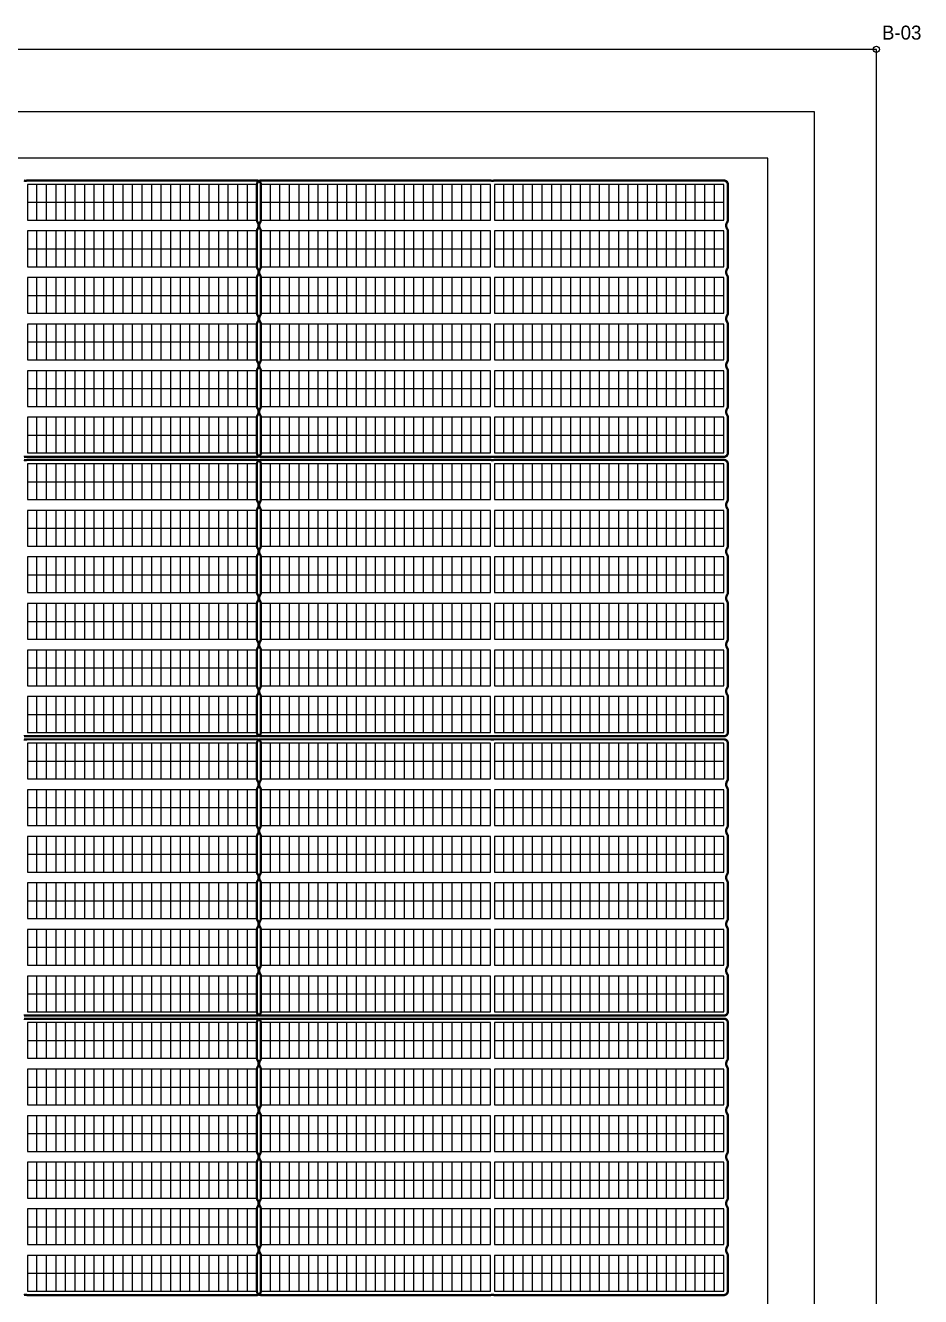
# Model space of a CAD drawing. Header units: metres. Extents: x 1000 to 1920, y 586 to 1306.
# Drawn here: x 1290.3 to 1405.7, y 1139.3 to 1303.1 of the extents above; entities that cross this region are included whole.
import ezdxf
from ezdxf.enums import TextEntityAlignment as Align

# ---------------------------------------------------------------- set-up
doc = ezdxf.new("R2010")
doc.units = ezdxf.units.M
for name, color, linetype in [('BOUNDARY', 7, 'Continuous'), ('BOUNDARY_POINTS', 7, 'Continuous'), ('GROUP_BOUNDARY', 1, 'Continuous'), ('MODULES', 5, 'Continuous'), ('PV_TABLES', 3, 'Continuous'), ('SERVICE_ROAD', 1, 'Continuous')]:
    doc.layers.add(name, color=color, linetype=linetype)

# ---------------------------------------------------------------- blocks, each defined once
blk = doc.blocks.new('PV_TABLE_2x24')
at = {"layer": 'MODULES'}
for p, q in [((1.23333, 0), (1.23333, 4.6)), ((2.46666, 0), (2.46666, 4.6)), ((3.69999, 0), (3.69999, 4.6)), ((4.93332, 0), (4.93332, 4.6)), ((6.16665, 0), (6.16665, 4.6)), ((7.39998, 0), (7.39998, 4.6)), ((8.63331, 0), (8.63331, 4.6)), ((9.86664, 0), (9.86664, 4.6)), ((11.09997, 0), (11.09997, 4.6)), ((12.3333, 0), (12.3333, 4.6)), ((13.56663, 0), (13.56663, 4.6)), ((14.79996, 0), (14.79996, 4.6)), ((16.03329, 0), (16.03329, 4.6)), ((17.26662, 0), (17.26662, 4.6)), ((18.49995, 0), (18.49995, 4.6)), ((19.73328, 0), (19.73328, 4.6)), ((20.96661, 0), (20.96661, 4.6)), ((22.19994, 0), (22.19994, 4.6)), ((23.43327, 0), (23.43327, 4.6)), ((24.6666, 0), (24.6666, 4.6)), ((25.89993, 0), (25.89993, 4.6)), ((27.13326, 0), (27.13326, 4.6)), ((28.36659, 0), (28.36659, 4.6)), ((0, 2.3), (29.59992, 2.3))]:
    blk.add_line(p, q, dxfattribs=at)
blk.add_lwpolyline([(0, 0), (29.59992, 0), (29.59992, 4.6), (0, 4.6)], close=True, dxfattribs=at)

msp = doc.modelspace()

# ---------------------------------------------------------------- linework, layer by layer
at = {"layer": 'BOUNDARY'}
msp.add_lwpolyline([(1000, 1000), (1400, 1000), (1400, 1300), (1000, 1300), (1000, 1000)], close=True, dxfattribs=at)
at = {"layer": 'BOUNDARY_POINTS'}
msp.add_circle((1400, 1300), 0.4, dxfattribs=at)
at = {"layer": 'GROUP_BOUNDARY', "color": 1, "lineweight": 211, "true_color": 0xdc143c, "const_width": 0.3}
for points in [[(1290.1, 1283.1), (1290.18, 1283.08), (1290.19, 1283.08), (1290.26, 1283.08), (1290.34, 1283.08), (1290.41, 1283.08), (1290.5, 1283.1), (1290.57, 1283.1), (1320.13, 1283.1), (1320.2, 1283.1), (1320.25, 1283.09), (1320.29, 1283.08), (1320.34, 1283.06), (1320.38, 1283.04), (1320.43, 1283.01), (1320.47, 1282.99), (1320.5, 1282.95), (1320.54, 1282.92), (1320.56, 1282.88), (1320.59, 1282.84), (1320.61, 1282.79), (1320.63, 1282.74), (1320.64, 1282.7), (1320.65, 1282.65), (1320.65, 1282.58), (1320.65, 1278.02), (1320.65, 1277.95), (1320.64, 1277.9), (1320.63, 1277.86), (1320.61, 1277.81), (1320.59, 1277.76), (1320.55, 1277.7), (1320.54, 1277.69), (1320.51, 1277.62), (1320.48, 1277.55), (1320.46, 1277.48), (1320.44, 1277.41), (1320.44, 1277.33), (1320.44, 1277.26), (1320.44, 1277.19), (1320.46, 1277.11), (1320.48, 1277.04), (1320.51, 1276.98), (1320.54, 1276.91), (1320.59, 1276.83), (1320.61, 1276.79), (1320.63, 1276.74), (1320.64, 1276.7), (1320.65, 1276.65), (1320.65, 1276.58), (1320.65, 1272.02), (1320.65, 1271.95), (1320.64, 1271.9), (1320.63, 1271.86), (1320.61, 1271.81), (1320.59, 1271.76), (1320.55, 1271.7), (1320.54, 1271.69), (1320.51, 1271.62), (1320.48, 1271.55), (1320.46, 1271.48), (1320.44, 1271.41), (1320.44, 1271.33), (1320.44, 1271.26), (1320.44, 1271.19), (1320.46, 1271.11), (1320.48, 1271.04), (1320.51, 1270.98), (1320.54, 1270.91), (1320.59, 1270.83), (1320.61, 1270.79), (1320.63, 1270.74), (1320.64, 1270.7), (1320.65, 1270.65), (1320.65, 1270.58), (1320.65, 1266.02), (1320.65, 1265.95), (1320.64, 1265.9), (1320.63, 1265.86), (1320.61, 1265.81), (1320.59, 1265.76), (1320.55, 1265.7), (1320.54, 1265.69), (1320.51, 1265.62), (1320.48, 1265.55), (1320.46, 1265.48), (1320.44, 1265.41), (1320.44, 1265.33), (1320.44, 1265.26), (1320.44, 1265.19), (1320.46, 1265.11), (1320.48, 1265.04), (1320.51, 1264.98), (1320.54, 1264.91), (1320.59, 1264.83), (1320.61, 1264.79), (1320.63, 1264.74), (1320.64, 1264.7), (1320.65, 1264.65), (1320.65, 1264.58), (1320.65, 1260.02), (1320.65, 1259.95), (1320.64, 1259.9), (1320.63, 1259.86), (1320.61, 1259.81), (1320.59, 1259.76), (1320.55, 1259.7), (1320.54, 1259.69), (1320.51, 1259.62), (1320.48, 1259.55), (1320.46, 1259.48), (1320.44, 1259.41), (1320.44, 1259.33), (1320.44, 1259.26), (1320.44, 1259.19), (1320.46, 1259.11), (1320.48, 1259.04), (1320.51, 1258.98), (1320.54, 1258.91), (1320.59, 1258.83), (1320.61, 1258.79), (1320.63, 1258.74), (1320.64, 1258.7), (1320.65, 1258.65), (1320.65, 1258.58), (1320.65, 1254.02), (1320.65, 1253.95), (1320.64, 1253.9), (1320.63, 1253.86), (1320.61, 1253.81), (1320.59, 1253.76), (1320.55, 1253.7), (1320.54, 1253.69), (1320.51, 1253.62), (1320.48, 1253.55), (1320.46, 1253.48), (1320.44, 1253.41), (1320.44, 1253.33), (1320.44, 1253.26), (1320.44, 1253.19), (1320.46, 1253.11), (1320.48, 1253.04), (1320.51, 1252.98), (1320.54, 1252.91), (1320.59, 1252.83), (1320.61, 1252.79), (1320.63, 1252.74), (1320.64, 1252.7), (1320.65, 1252.65), (1320.65, 1252.58), (1320.65, 1248.02), (1320.65, 1247.95), (1320.64, 1247.9), (1320.63, 1247.86), (1320.61, 1247.81), (1320.59, 1247.76), (1320.56, 1247.72), (1320.54, 1247.68), (1320.5, 1247.65), (1320.47, 1247.61), (1320.43, 1247.59), (1320.38, 1247.56), (1320.34, 1247.54), (1320.29, 1247.52), (1320.25, 1247.51), (1320.2, 1247.5), (1320.13, 1247.5), (1290.57, 1247.5), (1290.5, 1247.5), (1290.42, 1247.52), (1290.41, 1247.52), (1290.33, 1247.52), (1290.26, 1247.52), (1290.19, 1247.52), (1290.1, 1247.5)], [(1290.1, 1247.1), (1290.18, 1247.08), (1290.19, 1247.08), (1290.26, 1247.08), (1290.34, 1247.08), (1290.41, 1247.08), (1290.5, 1247.1), (1290.57, 1247.1), (1320.13, 1247.1), (1320.2, 1247.1), (1320.25, 1247.09), (1320.29, 1247.08), (1320.34, 1247.06), (1320.38, 1247.04), (1320.43, 1247.01), (1320.47, 1246.99), (1320.5, 1246.95), (1320.54, 1246.92), (1320.56, 1246.88), (1320.59, 1246.84), (1320.61, 1246.79), (1320.63, 1246.74), (1320.64, 1246.7), (1320.65, 1246.65), (1320.65, 1246.58), (1320.65, 1242.02), (1320.65, 1241.95), (1320.64, 1241.9), (1320.63, 1241.86), (1320.61, 1241.81), (1320.59, 1241.76), (1320.55, 1241.7), (1320.54, 1241.69), (1320.51, 1241.62), (1320.48, 1241.55), (1320.46, 1241.48), (1320.44, 1241.41), (1320.44, 1241.33), (1320.44, 1241.26), (1320.44, 1241.19), (1320.46, 1241.11), (1320.48, 1241.04), (1320.51, 1240.98), (1320.54, 1240.91), (1320.59, 1240.83), (1320.61, 1240.79), (1320.63, 1240.74), (1320.64, 1240.7), (1320.65, 1240.65), (1320.65, 1240.58), (1320.65, 1236.02), (1320.65, 1235.95), (1320.64, 1235.9), (1320.63, 1235.86), (1320.61, 1235.81), (1320.59, 1235.76), (1320.55, 1235.7), (1320.54, 1235.69), (1320.51, 1235.62), (1320.48, 1235.55), (1320.46, 1235.48), (1320.44, 1235.41), (1320.44, 1235.33), (1320.44, 1235.26), (1320.44, 1235.19), (1320.46, 1235.11), (1320.48, 1235.04), (1320.51, 1234.98), (1320.54, 1234.91), (1320.59, 1234.83), (1320.61, 1234.79), (1320.63, 1234.74), (1320.64, 1234.7), (1320.65, 1234.65), (1320.65, 1234.58), (1320.65, 1230.02), (1320.65, 1229.95), (1320.64, 1229.9), (1320.63, 1229.86), (1320.61, 1229.81), (1320.59, 1229.76), (1320.55, 1229.7), (1320.54, 1229.69), (1320.51, 1229.62), (1320.48, 1229.55), (1320.46, 1229.48), (1320.44, 1229.41), (1320.44, 1229.33), (1320.44, 1229.26), (1320.44, 1229.19), (1320.46, 1229.11), (1320.48, 1229.04), (1320.51, 1228.98), (1320.54, 1228.91), (1320.59, 1228.83), (1320.61, 1228.79), (1320.63, 1228.74), (1320.64, 1228.7), (1320.65, 1228.65), (1320.65, 1228.58), (1320.65, 1224.02), (1320.65, 1223.95), (1320.64, 1223.9), (1320.63, 1223.86), (1320.61, 1223.81), (1320.59, 1223.76), (1320.55, 1223.7), (1320.54, 1223.69), (1320.51, 1223.62), (1320.48, 1223.55), (1320.46, 1223.48), (1320.44, 1223.41), (1320.44, 1223.33), (1320.44, 1223.26), (1320.44, 1223.19), (1320.46, 1223.11), (1320.48, 1223.04), (1320.51, 1222.98), (1320.54, 1222.91), (1320.59, 1222.83), (1320.61, 1222.79), (1320.63, 1222.74), (1320.64, 1222.7), (1320.65, 1222.65), (1320.65, 1222.58), (1320.65, 1218.02), (1320.65, 1217.95), (1320.64, 1217.9), (1320.63, 1217.86), (1320.61, 1217.81), (1320.59, 1217.76), (1320.55, 1217.7), (1320.54, 1217.69), (1320.51, 1217.62), (1320.48, 1217.55), (1320.46, 1217.48), (1320.44, 1217.41), (1320.44, 1217.33), (1320.44, 1217.26), (1320.44, 1217.19), (1320.46, 1217.11), (1320.48, 1217.04), (1320.51, 1216.98), (1320.54, 1216.91), (1320.59, 1216.83), (1320.61, 1216.79), (1320.63, 1216.74), (1320.64, 1216.7), (1320.65, 1216.65), (1320.65, 1216.58), (1320.65, 1212.02), (1320.65, 1211.95), (1320.64, 1211.9), (1320.63, 1211.86), (1320.61, 1211.81), (1320.59, 1211.76), (1320.56, 1211.72), (1320.54, 1211.68), (1320.5, 1211.65), (1320.47, 1211.61), (1320.43, 1211.59), (1320.38, 1211.56), (1320.34, 1211.54), (1320.29, 1211.52), (1320.25, 1211.51), (1320.2, 1211.5), (1320.13, 1211.5), (1290.57, 1211.5), (1290.5, 1211.5), (1290.42, 1211.52), (1290.41, 1211.52), (1290.33, 1211.52), (1290.26, 1211.52), (1290.19, 1211.52), (1290.1, 1211.5)], [(1290.1, 1211.1), (1290.18, 1211.08), (1290.19, 1211.08), (1290.26, 1211.08), (1290.34, 1211.08), (1290.41, 1211.08), (1290.5, 1211.1), (1290.57, 1211.1), (1320.13, 1211.1), (1320.2, 1211.1), (1320.25, 1211.09), (1320.29, 1211.08), (1320.34, 1211.06), (1320.38, 1211.04), (1320.43, 1211.01), (1320.47, 1210.99), (1320.5, 1210.95), (1320.54, 1210.92), (1320.56, 1210.88), (1320.59, 1210.84), (1320.61, 1210.79), (1320.63, 1210.74), (1320.64, 1210.7), (1320.65, 1210.65), (1320.65, 1210.58), (1320.65, 1206.02), (1320.65, 1205.95), (1320.64, 1205.9), (1320.63, 1205.86), (1320.61, 1205.81), (1320.59, 1205.76), (1320.55, 1205.7), (1320.54, 1205.69), (1320.51, 1205.62), (1320.48, 1205.55), (1320.46, 1205.48), (1320.44, 1205.41), (1320.44, 1205.33), (1320.44, 1205.26), (1320.44, 1205.19), (1320.46, 1205.11), (1320.48, 1205.04), (1320.51, 1204.98), (1320.54, 1204.91), (1320.59, 1204.83), (1320.61, 1204.79), (1320.63, 1204.74), (1320.64, 1204.7), (1320.65, 1204.65), (1320.65, 1204.58), (1320.65, 1200.02), (1320.65, 1199.95), (1320.64, 1199.9), (1320.63, 1199.86), (1320.61, 1199.81), (1320.59, 1199.76), (1320.55, 1199.7), (1320.54, 1199.69), (1320.51, 1199.62), (1320.48, 1199.55), (1320.46, 1199.48), (1320.44, 1199.41), (1320.44, 1199.33), (1320.44, 1199.26), (1320.44, 1199.19), (1320.46, 1199.11), (1320.48, 1199.04), (1320.51, 1198.98), (1320.54, 1198.91), (1320.59, 1198.83), (1320.61, 1198.79), (1320.63, 1198.74), (1320.64, 1198.7), (1320.65, 1198.65), (1320.65, 1198.58), (1320.65, 1194.02), (1320.65, 1193.95), (1320.64, 1193.9), (1320.63, 1193.86), (1320.61, 1193.81), (1320.59, 1193.76), (1320.55, 1193.7), (1320.54, 1193.69), (1320.51, 1193.62), (1320.48, 1193.55), (1320.46, 1193.48), (1320.44, 1193.41), (1320.44, 1193.33), (1320.44, 1193.26), (1320.44, 1193.19), (1320.46, 1193.11), (1320.48, 1193.04), (1320.51, 1192.98), (1320.54, 1192.91), (1320.59, 1192.83), (1320.61, 1192.79), (1320.63, 1192.74), (1320.64, 1192.7), (1320.65, 1192.65), (1320.65, 1192.58), (1320.65, 1188.02), (1320.65, 1187.95), (1320.64, 1187.9), (1320.63, 1187.86), (1320.61, 1187.81), (1320.59, 1187.76), (1320.55, 1187.7), (1320.54, 1187.69), (1320.51, 1187.62), (1320.48, 1187.55), (1320.46, 1187.48), (1320.44, 1187.41), (1320.44, 1187.33), (1320.44, 1187.26), (1320.44, 1187.19), (1320.46, 1187.11), (1320.48, 1187.04), (1320.51, 1186.98), (1320.54, 1186.91), (1320.59, 1186.83), (1320.61, 1186.79), (1320.63, 1186.74), (1320.64, 1186.7), (1320.65, 1186.65), (1320.65, 1186.58), (1320.65, 1182.02), (1320.65, 1181.95), (1320.64, 1181.9), (1320.63, 1181.86), (1320.61, 1181.81), (1320.59, 1181.76), (1320.55, 1181.7), (1320.54, 1181.69), (1320.51, 1181.62), (1320.48, 1181.55), (1320.46, 1181.48), (1320.44, 1181.41), (1320.44, 1181.33), (1320.44, 1181.26), (1320.44, 1181.19), (1320.46, 1181.11), (1320.48, 1181.04), (1320.51, 1180.98), (1320.54, 1180.91), (1320.59, 1180.83), (1320.61, 1180.79), (1320.63, 1180.74), (1320.64, 1180.7), (1320.65, 1180.65), (1320.65, 1180.58), (1320.65, 1176.02), (1320.65, 1175.95), (1320.64, 1175.9), (1320.63, 1175.86), (1320.61, 1175.81), (1320.59, 1175.76), (1320.56, 1175.72), (1320.54, 1175.68), (1320.5, 1175.65), (1320.47, 1175.61), (1320.43, 1175.59), (1320.38, 1175.56), (1320.34, 1175.54), (1320.29, 1175.52), (1320.25, 1175.51), (1320.2, 1175.5), (1320.13, 1175.5), (1290.57, 1175.5), (1290.5, 1175.5), (1290.42, 1175.52), (1290.41, 1175.52), (1290.33, 1175.52), (1290.26, 1175.52), (1290.19, 1175.52), (1290.1, 1175.5)], [(1290.1, 1175.1), (1290.18, 1175.08), (1290.19, 1175.08), (1290.26, 1175.08), (1290.34, 1175.08), (1290.41, 1175.08), (1290.5, 1175.1), (1290.57, 1175.1), (1320.13, 1175.1), (1320.2, 1175.1), (1320.25, 1175.09), (1320.29, 1175.08), (1320.34, 1175.06), (1320.38, 1175.04), (1320.43, 1175.01), (1320.47, 1174.99), (1320.5, 1174.95), (1320.54, 1174.92), (1320.56, 1174.88), (1320.59, 1174.84), (1320.61, 1174.79), (1320.63, 1174.74), (1320.64, 1174.7), (1320.65, 1174.65), (1320.65, 1174.58), (1320.65, 1170.02), (1320.65, 1169.95), (1320.64, 1169.9), (1320.63, 1169.86), (1320.61, 1169.81), (1320.59, 1169.76), (1320.55, 1169.7), (1320.54, 1169.69), (1320.51, 1169.62), (1320.48, 1169.55), (1320.46, 1169.48), (1320.44, 1169.41), (1320.44, 1169.33), (1320.44, 1169.26), (1320.44, 1169.19), (1320.46, 1169.11), (1320.48, 1169.04), (1320.51, 1168.98), (1320.54, 1168.91), (1320.59, 1168.83), (1320.61, 1168.79), (1320.63, 1168.74), (1320.64, 1168.7), (1320.65, 1168.65), (1320.65, 1168.58), (1320.65, 1164.02), (1320.65, 1163.95), (1320.64, 1163.9), (1320.63, 1163.86), (1320.61, 1163.81), (1320.59, 1163.76), (1320.55, 1163.7), (1320.54, 1163.69), (1320.51, 1163.62), (1320.48, 1163.55), (1320.46, 1163.48), (1320.44, 1163.41), (1320.44, 1163.33), (1320.44, 1163.26), (1320.44, 1163.19), (1320.46, 1163.11), (1320.48, 1163.04), (1320.51, 1162.98), (1320.54, 1162.91), (1320.59, 1162.83), (1320.61, 1162.79), (1320.63, 1162.74), (1320.64, 1162.7), (1320.65, 1162.65), (1320.65, 1162.58), (1320.65, 1158.02), (1320.65, 1157.95), (1320.64, 1157.9), (1320.63, 1157.86), (1320.61, 1157.81), (1320.59, 1157.76), (1320.55, 1157.7), (1320.54, 1157.69), (1320.51, 1157.62), (1320.48, 1157.55), (1320.46, 1157.48), (1320.44, 1157.41), (1320.44, 1157.33), (1320.44, 1157.26), (1320.44, 1157.19), (1320.46, 1157.11), (1320.48, 1157.04), (1320.51, 1156.98), (1320.54, 1156.91), (1320.59, 1156.83), (1320.61, 1156.79), (1320.63, 1156.74), (1320.64, 1156.7), (1320.65, 1156.65), (1320.65, 1156.58), (1320.65, 1152.02), (1320.65, 1151.95), (1320.64, 1151.9), (1320.63, 1151.86), (1320.61, 1151.81), (1320.59, 1151.76), (1320.55, 1151.7), (1320.54, 1151.69), (1320.51, 1151.62), (1320.48, 1151.55), (1320.46, 1151.48), (1320.44, 1151.41), (1320.44, 1151.33), (1320.44, 1151.26), (1320.44, 1151.19), (1320.46, 1151.11), (1320.48, 1151.04), (1320.51, 1150.98), (1320.54, 1150.91), (1320.59, 1150.83), (1320.61, 1150.79), (1320.63, 1150.74), (1320.64, 1150.7), (1320.65, 1150.65), (1320.65, 1150.58), (1320.65, 1146.02), (1320.65, 1145.95), (1320.64, 1145.9), (1320.63, 1145.86), (1320.61, 1145.81), (1320.59, 1145.76), (1320.55, 1145.7), (1320.54, 1145.69), (1320.51, 1145.62), (1320.48, 1145.55), (1320.46, 1145.48), (1320.44, 1145.41), (1320.44, 1145.33), (1320.44, 1145.26), (1320.44, 1145.19), (1320.46, 1145.11), (1320.48, 1145.04), (1320.51, 1144.98), (1320.54, 1144.91), (1320.59, 1144.83), (1320.61, 1144.79), (1320.63, 1144.74), (1320.64, 1144.7), (1320.65, 1144.65), (1320.65, 1144.58), (1320.65, 1140.02), (1320.65, 1139.95), (1320.64, 1139.9), (1320.63, 1139.86), (1320.61, 1139.81), (1320.59, 1139.76), (1320.56, 1139.72), (1320.54, 1139.68), (1320.5, 1139.65), (1320.47, 1139.61), (1320.43, 1139.59), (1320.38, 1139.56), (1320.34, 1139.54), (1320.29, 1139.52), (1320.25, 1139.51), (1320.2, 1139.5), (1320.13, 1139.5), (1290.57, 1139.5), (1290.5, 1139.5), (1290.42, 1139.52), (1290.41, 1139.52), (1290.33, 1139.52), (1290.26, 1139.52), (1290.19, 1139.52), (1290.1, 1139.5)]]:
    msp.add_lwpolyline(points, dxfattribs=at)
at = {"layer": 'GROUP_BOUNDARY', "color": 5, "lineweight": 211, "true_color": 0x006ef0, "const_width": 0.3}
for points in [[(1320.26, 1252.91), (1320.29, 1252.98), (1320.32, 1253.05), (1320.34, 1253.12), (1320.36, 1253.19), (1320.36, 1253.26), (1320.36, 1253.34), (1320.36, 1253.41), (1320.34, 1253.48), (1320.32, 1253.55), (1320.29, 1253.62), (1320.26, 1253.69), (1320.25, 1253.7), (1320.21, 1253.76), (1320.19, 1253.81), (1320.17, 1253.86), (1320.16, 1253.9), (1320.15, 1253.95), (1320.15, 1254.02), (1320.15, 1258.58), (1320.15, 1258.65), (1320.16, 1258.7), (1320.17, 1258.74), (1320.19, 1258.79), (1320.21, 1258.84), (1320.25, 1258.9), (1320.26, 1258.91), (1320.29, 1258.98), (1320.32, 1259.05), (1320.34, 1259.12), (1320.36, 1259.19), (1320.36, 1259.27), (1320.36, 1259.34), (1320.36, 1259.41), (1320.34, 1259.49), (1320.32, 1259.56), (1320.29, 1259.62), (1320.26, 1259.69), (1320.21, 1259.77), (1320.19, 1259.81), (1320.17, 1259.86), (1320.16, 1259.9), (1320.15, 1259.95), (1320.15, 1260.02), (1320.15, 1264.58), (1320.15, 1264.65), (1320.16, 1264.7), (1320.17, 1264.74), (1320.19, 1264.79), (1320.21, 1264.84), (1320.25, 1264.9), (1320.26, 1264.91), (1320.29, 1264.98), (1320.32, 1265.05), (1320.34, 1265.12), (1320.36, 1265.19), (1320.36, 1265.27), (1320.36, 1265.34), (1320.36, 1265.41), (1320.34, 1265.49), (1320.32, 1265.56), (1320.29, 1265.62), (1320.26, 1265.69), (1320.21, 1265.77), (1320.19, 1265.81), (1320.17, 1265.86), (1320.16, 1265.9), (1320.15, 1265.95), (1320.15, 1266.02), (1320.15, 1270.58), (1320.15, 1270.65), (1320.16, 1270.7), (1320.17, 1270.74), (1320.19, 1270.79), (1320.21, 1270.84), (1320.25, 1270.9), (1320.26, 1270.91), (1320.29, 1270.98), (1320.32, 1271.05), (1320.34, 1271.12), (1320.36, 1271.19), (1320.36, 1271.27), (1320.36, 1271.34), (1320.36, 1271.41), (1320.34, 1271.49), (1320.32, 1271.56), (1320.29, 1271.62), (1320.26, 1271.69), (1320.21, 1271.77), (1320.19, 1271.81), (1320.17, 1271.86), (1320.16, 1271.9), (1320.15, 1271.95), (1320.15, 1272.02), (1320.15, 1276.58), (1320.15, 1276.65), (1320.16, 1276.7), (1320.17, 1276.74), (1320.19, 1276.79), (1320.21, 1276.84), (1320.25, 1276.9), (1320.26, 1276.91), (1320.29, 1276.98), (1320.32, 1277.05), (1320.34, 1277.12), (1320.36, 1277.19), (1320.36, 1277.27), (1320.36, 1277.34), (1320.36, 1277.41), (1320.34, 1277.49), (1320.32, 1277.56), (1320.29, 1277.62), (1320.26, 1277.69), (1320.21, 1277.77), (1320.19, 1277.81), (1320.17, 1277.86), (1320.16, 1277.9), (1320.15, 1277.95), (1320.15, 1278.02), (1320.15, 1282.58), (1320.15, 1282.65), (1320.16, 1282.7), (1320.17, 1282.74), (1320.19, 1282.79), (1320.21, 1282.84), (1320.23, 1282.88), (1320.26, 1282.92), (1320.3, 1282.95), (1320.33, 1282.99), (1320.37, 1283.01), (1320.41, 1283.04), (1320.46, 1283.06), (1320.5, 1283.08), (1320.55, 1283.09), (1320.6, 1283.1), (1320.67, 1283.1), (1350.23, 1283.1), (1350.3, 1283.1), (1350.38, 1283.08), (1350.39, 1283.08), (1350.46, 1283.08), (1350.54, 1283.08), (1350.61, 1283.08), (1350.7, 1283.1), (1350.77, 1283.1), (1380.33, 1283.1), (1380.4, 1283.1), (1380.45, 1283.09), (1380.49, 1283.08), (1380.54, 1283.06), (1380.58, 1283.04), (1380.63, 1283.01), (1380.67, 1282.99), (1380.7, 1282.95), (1380.74, 1282.92), (1380.76, 1282.88), (1380.79, 1282.84), (1380.81, 1282.79), (1380.83, 1282.74), (1380.84, 1282.7), (1380.85, 1282.65), (1380.85, 1282.58), (1380.85, 1278.02), (1380.85, 1277.95), (1380.84, 1277.9), (1380.83, 1277.86), (1380.81, 1277.81), (1380.79, 1277.76), (1380.75, 1277.7), (1380.74, 1277.69), (1380.71, 1277.62), (1380.68, 1277.55), (1380.66, 1277.48), (1380.64, 1277.41), (1380.64, 1277.33), (1380.64, 1277.26), (1380.64, 1277.19), (1380.66, 1277.11), (1380.68, 1277.04), (1380.71, 1276.98), (1380.74, 1276.91), (1380.79, 1276.83), (1380.81, 1276.79), (1380.83, 1276.74), (1380.84, 1276.7), (1380.85, 1276.65), (1380.85, 1276.58), (1380.85, 1272.02), (1380.85, 1271.95), (1380.84, 1271.9), (1380.83, 1271.86), (1380.81, 1271.81), (1380.79, 1271.76), (1380.75, 1271.7), (1380.74, 1271.69), (1380.71, 1271.62), (1380.68, 1271.55), (1380.66, 1271.48), (1380.64, 1271.41), (1380.64, 1271.33), (1380.64, 1271.26), (1380.64, 1271.19), (1380.66, 1271.11), (1380.68, 1271.04), (1380.71, 1270.98), (1380.74, 1270.91), (1380.79, 1270.83), (1380.81, 1270.79), (1380.83, 1270.74), (1380.84, 1270.7), (1380.85, 1270.65), (1380.85, 1270.58), (1380.85, 1266.02), (1380.85, 1265.95), (1380.84, 1265.9), (1380.83, 1265.86), (1380.81, 1265.81), (1380.79, 1265.76), (1380.75, 1265.7), (1380.74, 1265.69), (1380.71, 1265.62), (1380.68, 1265.55), (1380.66, 1265.48), (1380.64, 1265.41), (1380.64, 1265.33), (1380.64, 1265.26), (1380.64, 1265.19), (1380.66, 1265.11), (1380.68, 1265.04), (1380.71, 1264.98), (1380.74, 1264.91), (1380.79, 1264.83), (1380.81, 1264.79), (1380.83, 1264.74), (1380.84, 1264.7), (1380.85, 1264.65), (1380.85, 1264.58), (1380.85, 1260.02), (1380.85, 1259.95), (1380.84, 1259.9), (1380.83, 1259.86), (1380.81, 1259.81), (1380.79, 1259.76), (1380.75, 1259.7), (1380.74, 1259.69), (1380.71, 1259.62), (1380.68, 1259.55), (1380.66, 1259.48), (1380.64, 1259.41), (1380.64, 1259.33), (1380.64, 1259.26), (1380.64, 1259.19), (1380.66, 1259.11), (1380.68, 1259.04), (1380.71, 1258.98), (1380.74, 1258.91), (1380.79, 1258.83), (1380.81, 1258.79), (1380.83, 1258.74), (1380.84, 1258.7), (1380.85, 1258.65), (1380.85, 1258.58), (1380.85, 1254.02), (1380.85, 1253.95), (1380.84, 1253.9), (1380.83, 1253.86), (1380.81, 1253.81), (1380.79, 1253.76), (1380.75, 1253.7), (1380.74, 1253.69), (1380.71, 1253.62), (1380.68, 1253.55), (1380.66, 1253.48), (1380.64, 1253.41), (1380.64, 1253.33), (1380.64, 1253.26), (1380.64, 1253.19), (1380.66, 1253.11), (1380.68, 1253.04), (1380.71, 1252.98), (1380.74, 1252.91), (1380.79, 1252.83), (1380.81, 1252.79), (1380.83, 1252.74), (1380.84, 1252.7), (1380.85, 1252.65), (1380.85, 1252.58), (1380.85, 1248.02), (1380.85, 1247.95), (1380.84, 1247.9), (1380.83, 1247.86), (1380.81, 1247.81), (1380.79, 1247.76), (1380.76, 1247.72), (1380.74, 1247.68), (1380.7, 1247.65), (1380.67, 1247.61), (1380.63, 1247.59), (1380.58, 1247.56), (1380.54, 1247.54), (1380.49, 1247.52), (1380.45, 1247.51), (1380.4, 1247.5), (1380.33, 1247.5), (1350.77, 1247.5), (1350.7, 1247.5), (1350.62, 1247.52), (1350.61, 1247.52), (1350.53, 1247.52), (1350.46, 1247.52), (1350.39, 1247.52), (1350.3, 1247.5), (1350.23, 1247.5), (1320.67, 1247.5), (1320.6, 1247.5), (1320.55, 1247.51), (1320.5, 1247.52), (1320.46, 1247.54), (1320.41, 1247.56), (1320.37, 1247.59), (1320.33, 1247.61), (1320.3, 1247.65), (1320.26, 1247.68), (1320.23, 1247.72), (1320.21, 1247.76), (1320.19, 1247.81), (1320.17, 1247.86), (1320.16, 1247.9), (1320.15, 1247.95), (1320.15, 1248.02), (1320.15, 1252.58), (1320.15, 1252.65), (1320.16, 1252.7), (1320.17, 1252.74), (1320.19, 1252.79), (1320.21, 1252.84), (1320.25, 1252.9), (1320.26, 1252.91)], [(1320.26, 1216.91), (1320.29, 1216.98), (1320.32, 1217.05), (1320.34, 1217.12), (1320.36, 1217.19), (1320.36, 1217.26), (1320.36, 1217.34), (1320.36, 1217.41), (1320.34, 1217.48), (1320.32, 1217.55), (1320.29, 1217.62), (1320.26, 1217.69), (1320.25, 1217.7), (1320.21, 1217.76), (1320.19, 1217.81), (1320.17, 1217.86), (1320.16, 1217.9), (1320.15, 1217.95), (1320.15, 1218.02), (1320.15, 1222.58), (1320.15, 1222.65), (1320.16, 1222.7), (1320.17, 1222.74), (1320.19, 1222.79), (1320.21, 1222.84), (1320.25, 1222.9), (1320.26, 1222.91), (1320.29, 1222.98), (1320.32, 1223.05), (1320.34, 1223.12), (1320.36, 1223.19), (1320.36, 1223.27), (1320.36, 1223.34), (1320.36, 1223.41), (1320.34, 1223.49), (1320.32, 1223.56), (1320.29, 1223.62), (1320.26, 1223.69), (1320.21, 1223.77), (1320.19, 1223.81), (1320.17, 1223.86), (1320.16, 1223.9), (1320.15, 1223.95), (1320.15, 1224.02), (1320.15, 1228.58), (1320.15, 1228.65), (1320.16, 1228.7), (1320.17, 1228.74), (1320.19, 1228.79), (1320.21, 1228.84), (1320.25, 1228.9), (1320.26, 1228.91), (1320.29, 1228.98), (1320.32, 1229.05), (1320.34, 1229.12), (1320.36, 1229.19), (1320.36, 1229.27), (1320.36, 1229.34), (1320.36, 1229.41), (1320.34, 1229.49), (1320.32, 1229.56), (1320.29, 1229.62), (1320.26, 1229.69), (1320.21, 1229.77), (1320.19, 1229.81), (1320.17, 1229.86), (1320.16, 1229.9), (1320.15, 1229.95), (1320.15, 1230.02), (1320.15, 1234.58), (1320.15, 1234.65), (1320.16, 1234.7), (1320.17, 1234.74), (1320.19, 1234.79), (1320.21, 1234.84), (1320.25, 1234.9), (1320.26, 1234.91), (1320.29, 1234.98), (1320.32, 1235.05), (1320.34, 1235.12), (1320.36, 1235.19), (1320.36, 1235.27), (1320.36, 1235.34), (1320.36, 1235.41), (1320.34, 1235.49), (1320.32, 1235.56), (1320.29, 1235.62), (1320.26, 1235.69), (1320.21, 1235.77), (1320.19, 1235.81), (1320.17, 1235.86), (1320.16, 1235.9), (1320.15, 1235.95), (1320.15, 1236.02), (1320.15, 1240.58), (1320.15, 1240.65), (1320.16, 1240.7), (1320.17, 1240.74), (1320.19, 1240.79), (1320.21, 1240.84), (1320.25, 1240.9), (1320.26, 1240.91), (1320.29, 1240.98), (1320.32, 1241.05), (1320.34, 1241.12), (1320.36, 1241.19), (1320.36, 1241.27), (1320.36, 1241.34), (1320.36, 1241.41), (1320.34, 1241.49), (1320.32, 1241.56), (1320.29, 1241.62), (1320.26, 1241.69), (1320.21, 1241.77), (1320.19, 1241.81), (1320.17, 1241.86), (1320.16, 1241.9), (1320.15, 1241.95), (1320.15, 1242.02), (1320.15, 1246.58), (1320.15, 1246.65), (1320.16, 1246.7), (1320.17, 1246.74), (1320.19, 1246.79), (1320.21, 1246.84), (1320.23, 1246.88), (1320.26, 1246.92), (1320.3, 1246.95), (1320.33, 1246.99), (1320.37, 1247.01), (1320.41, 1247.04), (1320.46, 1247.06), (1320.5, 1247.08), (1320.55, 1247.09), (1320.6, 1247.1), (1320.67, 1247.1), (1350.23, 1247.1), (1350.3, 1247.1), (1350.38, 1247.08), (1350.39, 1247.08), (1350.46, 1247.08), (1350.54, 1247.08), (1350.61, 1247.08), (1350.7, 1247.1), (1350.77, 1247.1), (1380.33, 1247.1), (1380.4, 1247.1), (1380.45, 1247.09), (1380.49, 1247.08), (1380.54, 1247.06), (1380.58, 1247.04), (1380.63, 1247.01), (1380.67, 1246.99), (1380.7, 1246.95), (1380.74, 1246.92), (1380.76, 1246.88), (1380.79, 1246.84), (1380.81, 1246.79), (1380.83, 1246.74), (1380.84, 1246.7), (1380.85, 1246.65), (1380.85, 1246.58), (1380.85, 1242.02), (1380.85, 1241.95), (1380.84, 1241.9), (1380.83, 1241.86), (1380.81, 1241.81), (1380.79, 1241.76), (1380.75, 1241.7), (1380.74, 1241.69), (1380.71, 1241.62), (1380.68, 1241.55), (1380.66, 1241.48), (1380.64, 1241.41), (1380.64, 1241.33), (1380.64, 1241.26), (1380.64, 1241.19), (1380.66, 1241.11), (1380.68, 1241.04), (1380.71, 1240.98), (1380.74, 1240.91), (1380.79, 1240.83), (1380.81, 1240.79), (1380.83, 1240.74), (1380.84, 1240.7), (1380.85, 1240.65), (1380.85, 1240.58), (1380.85, 1236.02), (1380.85, 1235.95), (1380.84, 1235.9), (1380.83, 1235.86), (1380.81, 1235.81), (1380.79, 1235.76), (1380.75, 1235.7), (1380.74, 1235.69), (1380.71, 1235.62), (1380.68, 1235.55), (1380.66, 1235.48), (1380.64, 1235.41), (1380.64, 1235.33), (1380.64, 1235.26), (1380.64, 1235.19), (1380.66, 1235.11), (1380.68, 1235.04), (1380.71, 1234.98), (1380.74, 1234.91), (1380.79, 1234.83), (1380.81, 1234.79), (1380.83, 1234.74), (1380.84, 1234.7), (1380.85, 1234.65), (1380.85, 1234.58), (1380.85, 1230.02), (1380.85, 1229.95), (1380.84, 1229.9), (1380.83, 1229.86), (1380.81, 1229.81), (1380.79, 1229.76), (1380.75, 1229.7), (1380.74, 1229.69), (1380.71, 1229.62), (1380.68, 1229.55), (1380.66, 1229.48), (1380.64, 1229.41), (1380.64, 1229.33), (1380.64, 1229.26), (1380.64, 1229.19), (1380.66, 1229.11), (1380.68, 1229.04), (1380.71, 1228.98), (1380.74, 1228.91), (1380.79, 1228.83), (1380.81, 1228.79), (1380.83, 1228.74), (1380.84, 1228.7), (1380.85, 1228.65), (1380.85, 1228.58), (1380.85, 1224.02), (1380.85, 1223.95), (1380.84, 1223.9), (1380.83, 1223.86), (1380.81, 1223.81), (1380.79, 1223.76), (1380.75, 1223.7), (1380.74, 1223.69), (1380.71, 1223.62), (1380.68, 1223.55), (1380.66, 1223.48), (1380.64, 1223.41), (1380.64, 1223.33), (1380.64, 1223.26), (1380.64, 1223.19), (1380.66, 1223.11), (1380.68, 1223.04), (1380.71, 1222.98), (1380.74, 1222.91), (1380.79, 1222.83), (1380.81, 1222.79), (1380.83, 1222.74), (1380.84, 1222.7), (1380.85, 1222.65), (1380.85, 1222.58), (1380.85, 1218.02), (1380.85, 1217.95), (1380.84, 1217.9), (1380.83, 1217.86), (1380.81, 1217.81), (1380.79, 1217.76), (1380.75, 1217.7), (1380.74, 1217.69), (1380.71, 1217.62), (1380.68, 1217.55), (1380.66, 1217.48), (1380.64, 1217.41), (1380.64, 1217.33), (1380.64, 1217.26), (1380.64, 1217.19), (1380.66, 1217.11), (1380.68, 1217.04), (1380.71, 1216.98), (1380.74, 1216.91), (1380.79, 1216.83), (1380.81, 1216.79), (1380.83, 1216.74), (1380.84, 1216.7), (1380.85, 1216.65), (1380.85, 1216.58), (1380.85, 1212.02), (1380.85, 1211.95), (1380.84, 1211.9), (1380.83, 1211.86), (1380.81, 1211.81), (1380.79, 1211.76), (1380.76, 1211.72), (1380.74, 1211.68), (1380.7, 1211.65), (1380.67, 1211.61), (1380.63, 1211.59), (1380.58, 1211.56), (1380.54, 1211.54), (1380.49, 1211.52), (1380.45, 1211.51), (1380.4, 1211.5), (1380.33, 1211.5), (1350.77, 1211.5), (1350.7, 1211.5), (1350.62, 1211.52), (1350.61, 1211.52), (1350.53, 1211.52), (1350.46, 1211.52), (1350.39, 1211.52), (1350.3, 1211.5), (1350.23, 1211.5), (1320.67, 1211.5), (1320.6, 1211.5), (1320.55, 1211.51), (1320.5, 1211.52), (1320.46, 1211.54), (1320.41, 1211.56), (1320.37, 1211.59), (1320.33, 1211.61), (1320.3, 1211.65), (1320.26, 1211.68), (1320.23, 1211.72), (1320.21, 1211.76), (1320.19, 1211.81), (1320.17, 1211.86), (1320.16, 1211.9), (1320.15, 1211.95), (1320.15, 1212.02), (1320.15, 1216.58), (1320.15, 1216.65), (1320.16, 1216.7), (1320.17, 1216.74), (1320.19, 1216.79), (1320.21, 1216.84), (1320.25, 1216.9), (1320.26, 1216.91)], [(1320.26, 1180.91), (1320.29, 1180.98), (1320.32, 1181.05), (1320.34, 1181.12), (1320.36, 1181.19), (1320.36, 1181.26), (1320.36, 1181.34), (1320.36, 1181.41), (1320.34, 1181.48), (1320.32, 1181.55), (1320.29, 1181.62), (1320.26, 1181.69), (1320.25, 1181.7), (1320.21, 1181.76), (1320.19, 1181.81), (1320.17, 1181.86), (1320.16, 1181.9), (1320.15, 1181.95), (1320.15, 1182.02), (1320.15, 1186.58), (1320.15, 1186.65), (1320.16, 1186.7), (1320.17, 1186.74), (1320.19, 1186.79), (1320.21, 1186.84), (1320.25, 1186.9), (1320.26, 1186.91), (1320.29, 1186.98), (1320.32, 1187.05), (1320.34, 1187.12), (1320.36, 1187.19), (1320.36, 1187.27), (1320.36, 1187.34), (1320.36, 1187.41), (1320.34, 1187.49), (1320.32, 1187.56), (1320.29, 1187.62), (1320.26, 1187.69), (1320.21, 1187.77), (1320.19, 1187.81), (1320.17, 1187.86), (1320.16, 1187.9), (1320.15, 1187.95), (1320.15, 1188.02), (1320.15, 1192.58), (1320.15, 1192.65), (1320.16, 1192.7), (1320.17, 1192.74), (1320.19, 1192.79), (1320.21, 1192.84), (1320.25, 1192.9), (1320.26, 1192.91), (1320.29, 1192.98), (1320.32, 1193.05), (1320.34, 1193.12), (1320.36, 1193.19), (1320.36, 1193.27), (1320.36, 1193.34), (1320.36, 1193.41), (1320.34, 1193.49), (1320.32, 1193.56), (1320.29, 1193.62), (1320.26, 1193.69), (1320.21, 1193.77), (1320.19, 1193.81), (1320.17, 1193.86), (1320.16, 1193.9), (1320.15, 1193.95), (1320.15, 1194.02), (1320.15, 1198.58), (1320.15, 1198.65), (1320.16, 1198.7), (1320.17, 1198.74), (1320.19, 1198.79), (1320.21, 1198.84), (1320.25, 1198.9), (1320.26, 1198.91), (1320.29, 1198.98), (1320.32, 1199.05), (1320.34, 1199.12), (1320.36, 1199.19), (1320.36, 1199.27), (1320.36, 1199.34), (1320.36, 1199.41), (1320.34, 1199.49), (1320.32, 1199.56), (1320.29, 1199.62), (1320.26, 1199.69), (1320.21, 1199.77), (1320.19, 1199.81), (1320.17, 1199.86), (1320.16, 1199.9), (1320.15, 1199.95), (1320.15, 1200.02), (1320.15, 1204.58), (1320.15, 1204.65), (1320.16, 1204.7), (1320.17, 1204.74), (1320.19, 1204.79), (1320.21, 1204.84), (1320.25, 1204.9), (1320.26, 1204.91), (1320.29, 1204.98), (1320.32, 1205.05), (1320.34, 1205.12), (1320.36, 1205.19), (1320.36, 1205.27), (1320.36, 1205.34), (1320.36, 1205.41), (1320.34, 1205.49), (1320.32, 1205.56), (1320.29, 1205.62), (1320.26, 1205.69), (1320.21, 1205.77), (1320.19, 1205.81), (1320.17, 1205.86), (1320.16, 1205.9), (1320.15, 1205.95), (1320.15, 1206.02), (1320.15, 1210.58), (1320.15, 1210.65), (1320.16, 1210.7), (1320.17, 1210.74), (1320.19, 1210.79), (1320.21, 1210.84), (1320.23, 1210.88), (1320.26, 1210.92), (1320.3, 1210.95), (1320.33, 1210.99), (1320.37, 1211.01), (1320.41, 1211.04), (1320.46, 1211.06), (1320.5, 1211.08), (1320.55, 1211.09), (1320.6, 1211.1), (1320.67, 1211.1), (1350.23, 1211.1), (1350.3, 1211.1), (1350.38, 1211.08), (1350.39, 1211.08), (1350.46, 1211.08), (1350.54, 1211.08), (1350.61, 1211.08), (1350.7, 1211.1), (1350.77, 1211.1), (1380.33, 1211.1), (1380.4, 1211.1), (1380.45, 1211.09), (1380.49, 1211.08), (1380.54, 1211.06), (1380.58, 1211.04), (1380.63, 1211.01), (1380.67, 1210.99), (1380.7, 1210.95), (1380.74, 1210.92), (1380.76, 1210.88), (1380.79, 1210.84), (1380.81, 1210.79), (1380.83, 1210.74), (1380.84, 1210.7), (1380.85, 1210.65), (1380.85, 1210.58), (1380.85, 1206.02), (1380.85, 1205.95), (1380.84, 1205.9), (1380.83, 1205.86), (1380.81, 1205.81), (1380.79, 1205.76), (1380.75, 1205.7), (1380.74, 1205.69), (1380.71, 1205.62), (1380.68, 1205.55), (1380.66, 1205.48), (1380.64, 1205.41), (1380.64, 1205.33), (1380.64, 1205.26), (1380.64, 1205.19), (1380.66, 1205.11), (1380.68, 1205.04), (1380.71, 1204.98), (1380.74, 1204.91), (1380.79, 1204.83), (1380.81, 1204.79), (1380.83, 1204.74), (1380.84, 1204.7), (1380.85, 1204.65), (1380.85, 1204.58), (1380.85, 1200.02), (1380.85, 1199.95), (1380.84, 1199.9), (1380.83, 1199.86), (1380.81, 1199.81), (1380.79, 1199.76), (1380.75, 1199.7), (1380.74, 1199.69), (1380.71, 1199.62), (1380.68, 1199.55), (1380.66, 1199.48), (1380.64, 1199.41), (1380.64, 1199.33), (1380.64, 1199.26), (1380.64, 1199.19), (1380.66, 1199.11), (1380.68, 1199.04), (1380.71, 1198.98), (1380.74, 1198.91), (1380.79, 1198.83), (1380.81, 1198.79), (1380.83, 1198.74), (1380.84, 1198.7), (1380.85, 1198.65), (1380.85, 1198.58), (1380.85, 1194.02), (1380.85, 1193.95), (1380.84, 1193.9), (1380.83, 1193.86), (1380.81, 1193.81), (1380.79, 1193.76), (1380.75, 1193.7), (1380.74, 1193.69), (1380.71, 1193.62), (1380.68, 1193.55), (1380.66, 1193.48), (1380.64, 1193.41), (1380.64, 1193.33), (1380.64, 1193.26), (1380.64, 1193.19), (1380.66, 1193.11), (1380.68, 1193.04), (1380.71, 1192.98), (1380.74, 1192.91), (1380.79, 1192.83), (1380.81, 1192.79), (1380.83, 1192.74), (1380.84, 1192.7), (1380.85, 1192.65), (1380.85, 1192.58), (1380.85, 1188.02), (1380.85, 1187.95), (1380.84, 1187.9), (1380.83, 1187.86), (1380.81, 1187.81), (1380.79, 1187.76), (1380.75, 1187.7), (1380.74, 1187.69), (1380.71, 1187.62), (1380.68, 1187.55), (1380.66, 1187.48), (1380.64, 1187.41), (1380.64, 1187.33), (1380.64, 1187.26), (1380.64, 1187.19), (1380.66, 1187.11), (1380.68, 1187.04), (1380.71, 1186.98), (1380.74, 1186.91), (1380.79, 1186.83), (1380.81, 1186.79), (1380.83, 1186.74), (1380.84, 1186.7), (1380.85, 1186.65), (1380.85, 1186.58), (1380.85, 1182.02), (1380.85, 1181.95), (1380.84, 1181.9), (1380.83, 1181.86), (1380.81, 1181.81), (1380.79, 1181.76), (1380.75, 1181.7), (1380.74, 1181.69), (1380.71, 1181.62), (1380.68, 1181.55), (1380.66, 1181.48), (1380.64, 1181.41), (1380.64, 1181.33), (1380.64, 1181.26), (1380.64, 1181.19), (1380.66, 1181.11), (1380.68, 1181.04), (1380.71, 1180.98), (1380.74, 1180.91), (1380.79, 1180.83), (1380.81, 1180.79), (1380.83, 1180.74), (1380.84, 1180.7), (1380.85, 1180.65), (1380.85, 1180.58), (1380.85, 1176.02), (1380.85, 1175.95), (1380.84, 1175.9), (1380.83, 1175.86), (1380.81, 1175.81), (1380.79, 1175.76), (1380.76, 1175.72), (1380.74, 1175.68), (1380.7, 1175.65), (1380.67, 1175.61), (1380.63, 1175.59), (1380.58, 1175.56), (1380.54, 1175.54), (1380.49, 1175.52), (1380.45, 1175.51), (1380.4, 1175.5), (1380.33, 1175.5), (1350.77, 1175.5), (1350.7, 1175.5), (1350.62, 1175.52), (1350.61, 1175.52), (1350.53, 1175.52), (1350.46, 1175.52), (1350.39, 1175.52), (1350.3, 1175.5), (1350.23, 1175.5), (1320.67, 1175.5), (1320.6, 1175.5), (1320.55, 1175.51), (1320.5, 1175.52), (1320.46, 1175.54), (1320.41, 1175.56), (1320.37, 1175.59), (1320.33, 1175.61), (1320.3, 1175.65), (1320.26, 1175.68), (1320.23, 1175.72), (1320.21, 1175.76), (1320.19, 1175.81), (1320.17, 1175.86), (1320.16, 1175.9), (1320.15, 1175.95), (1320.15, 1176.02), (1320.15, 1180.58), (1320.15, 1180.65), (1320.16, 1180.7), (1320.17, 1180.74), (1320.19, 1180.79), (1320.21, 1180.84), (1320.25, 1180.9), (1320.26, 1180.91)], [(1320.26, 1144.91), (1320.29, 1144.98), (1320.32, 1145.05), (1320.34, 1145.12), (1320.36, 1145.19), (1320.36, 1145.26), (1320.36, 1145.34), (1320.36, 1145.41), (1320.34, 1145.48), (1320.32, 1145.55), (1320.29, 1145.62), (1320.26, 1145.69), (1320.25, 1145.7), (1320.21, 1145.76), (1320.19, 1145.81), (1320.17, 1145.86), (1320.16, 1145.9), (1320.15, 1145.95), (1320.15, 1146.02), (1320.15, 1150.58), (1320.15, 1150.65), (1320.16, 1150.7), (1320.17, 1150.74), (1320.19, 1150.79), (1320.21, 1150.84), (1320.25, 1150.9), (1320.26, 1150.91), (1320.29, 1150.98), (1320.32, 1151.05), (1320.34, 1151.12), (1320.36, 1151.19), (1320.36, 1151.27), (1320.36, 1151.34), (1320.36, 1151.41), (1320.34, 1151.49), (1320.32, 1151.56), (1320.29, 1151.62), (1320.26, 1151.69), (1320.21, 1151.77), (1320.19, 1151.81), (1320.17, 1151.86), (1320.16, 1151.9), (1320.15, 1151.95), (1320.15, 1152.02), (1320.15, 1156.58), (1320.15, 1156.65), (1320.16, 1156.7), (1320.17, 1156.74), (1320.19, 1156.79), (1320.21, 1156.84), (1320.25, 1156.9), (1320.26, 1156.91), (1320.29, 1156.98), (1320.32, 1157.05), (1320.34, 1157.12), (1320.36, 1157.19), (1320.36, 1157.27), (1320.36, 1157.34), (1320.36, 1157.41), (1320.34, 1157.49), (1320.32, 1157.56), (1320.29, 1157.62), (1320.26, 1157.69), (1320.21, 1157.77), (1320.19, 1157.81), (1320.17, 1157.86), (1320.16, 1157.9), (1320.15, 1157.95), (1320.15, 1158.02), (1320.15, 1162.58), (1320.15, 1162.65), (1320.16, 1162.7), (1320.17, 1162.74), (1320.19, 1162.79), (1320.21, 1162.84), (1320.25, 1162.9), (1320.26, 1162.91), (1320.29, 1162.98), (1320.32, 1163.05), (1320.34, 1163.12), (1320.36, 1163.19), (1320.36, 1163.27), (1320.36, 1163.34), (1320.36, 1163.41), (1320.34, 1163.49), (1320.32, 1163.56), (1320.29, 1163.62), (1320.26, 1163.69), (1320.21, 1163.77), (1320.19, 1163.81), (1320.17, 1163.86), (1320.16, 1163.9), (1320.15, 1163.95), (1320.15, 1164.02), (1320.15, 1168.58), (1320.15, 1168.65), (1320.16, 1168.7), (1320.17, 1168.74), (1320.19, 1168.79), (1320.21, 1168.84), (1320.25, 1168.9), (1320.26, 1168.91), (1320.29, 1168.98), (1320.32, 1169.05), (1320.34, 1169.12), (1320.36, 1169.19), (1320.36, 1169.27), (1320.36, 1169.34), (1320.36, 1169.41), (1320.34, 1169.49), (1320.32, 1169.56), (1320.29, 1169.62), (1320.26, 1169.69), (1320.21, 1169.77), (1320.19, 1169.81), (1320.17, 1169.86), (1320.16, 1169.9), (1320.15, 1169.95), (1320.15, 1170.02), (1320.15, 1174.58), (1320.15, 1174.65), (1320.16, 1174.7), (1320.17, 1174.74), (1320.19, 1174.79), (1320.21, 1174.84), (1320.23, 1174.88), (1320.26, 1174.92), (1320.3, 1174.95), (1320.33, 1174.99), (1320.37, 1175.01), (1320.41, 1175.04), (1320.46, 1175.06), (1320.5, 1175.08), (1320.55, 1175.09), (1320.6, 1175.1), (1320.67, 1175.1), (1350.23, 1175.1), (1350.3, 1175.1), (1350.38, 1175.08), (1350.39, 1175.08), (1350.46, 1175.08), (1350.54, 1175.08), (1350.61, 1175.08), (1350.7, 1175.1), (1350.77, 1175.1), (1380.33, 1175.1), (1380.4, 1175.1), (1380.45, 1175.09), (1380.49, 1175.08), (1380.54, 1175.06), (1380.58, 1175.04), (1380.63, 1175.01), (1380.67, 1174.99), (1380.7, 1174.95), (1380.74, 1174.92), (1380.76, 1174.88), (1380.79, 1174.84), (1380.81, 1174.79), (1380.83, 1174.74), (1380.84, 1174.7), (1380.85, 1174.65), (1380.85, 1174.58), (1380.85, 1170.02), (1380.85, 1169.95), (1380.84, 1169.9), (1380.83, 1169.86), (1380.81, 1169.81), (1380.79, 1169.76), (1380.75, 1169.7), (1380.74, 1169.69), (1380.71, 1169.62), (1380.68, 1169.55), (1380.66, 1169.48), (1380.64, 1169.41), (1380.64, 1169.33), (1380.64, 1169.26), (1380.64, 1169.19), (1380.66, 1169.11), (1380.68, 1169.04), (1380.71, 1168.98), (1380.74, 1168.91), (1380.79, 1168.83), (1380.81, 1168.79), (1380.83, 1168.74), (1380.84, 1168.7), (1380.85, 1168.65), (1380.85, 1168.58), (1380.85, 1164.02), (1380.85, 1163.95), (1380.84, 1163.9), (1380.83, 1163.86), (1380.81, 1163.81), (1380.79, 1163.76), (1380.75, 1163.7), (1380.74, 1163.69), (1380.71, 1163.62), (1380.68, 1163.55), (1380.66, 1163.48), (1380.64, 1163.41), (1380.64, 1163.33), (1380.64, 1163.26), (1380.64, 1163.19), (1380.66, 1163.11), (1380.68, 1163.04), (1380.71, 1162.98), (1380.74, 1162.91), (1380.79, 1162.83), (1380.81, 1162.79), (1380.83, 1162.74), (1380.84, 1162.7), (1380.85, 1162.65), (1380.85, 1162.58), (1380.85, 1158.02), (1380.85, 1157.95), (1380.84, 1157.9), (1380.83, 1157.86), (1380.81, 1157.81), (1380.79, 1157.76), (1380.75, 1157.7), (1380.74, 1157.69), (1380.71, 1157.62), (1380.68, 1157.55), (1380.66, 1157.48), (1380.64, 1157.41), (1380.64, 1157.33), (1380.64, 1157.26), (1380.64, 1157.19), (1380.66, 1157.11), (1380.68, 1157.04), (1380.71, 1156.98), (1380.74, 1156.91), (1380.79, 1156.83), (1380.81, 1156.79), (1380.83, 1156.74), (1380.84, 1156.7), (1380.85, 1156.65), (1380.85, 1156.58), (1380.85, 1152.02), (1380.85, 1151.95), (1380.84, 1151.9), (1380.83, 1151.86), (1380.81, 1151.81), (1380.79, 1151.76), (1380.75, 1151.7), (1380.74, 1151.69), (1380.71, 1151.62), (1380.68, 1151.55), (1380.66, 1151.48), (1380.64, 1151.41), (1380.64, 1151.33), (1380.64, 1151.26), (1380.64, 1151.19), (1380.66, 1151.11), (1380.68, 1151.04), (1380.71, 1150.98), (1380.74, 1150.91), (1380.79, 1150.83), (1380.81, 1150.79), (1380.83, 1150.74), (1380.84, 1150.7), (1380.85, 1150.65), (1380.85, 1150.58), (1380.85, 1146.02), (1380.85, 1145.95), (1380.84, 1145.9), (1380.83, 1145.86), (1380.81, 1145.81), (1380.79, 1145.76), (1380.75, 1145.7), (1380.74, 1145.69), (1380.71, 1145.62), (1380.68, 1145.55), (1380.66, 1145.48), (1380.64, 1145.41), (1380.64, 1145.33), (1380.64, 1145.26), (1380.64, 1145.19), (1380.66, 1145.11), (1380.68, 1145.04), (1380.71, 1144.98), (1380.74, 1144.91), (1380.79, 1144.83), (1380.81, 1144.79), (1380.83, 1144.74), (1380.84, 1144.7), (1380.85, 1144.65), (1380.85, 1144.58), (1380.85, 1140.02), (1380.85, 1139.95), (1380.84, 1139.9), (1380.83, 1139.86), (1380.81, 1139.81), (1380.79, 1139.76), (1380.76, 1139.72), (1380.74, 1139.68), (1380.7, 1139.65), (1380.67, 1139.61), (1380.63, 1139.59), (1380.58, 1139.56), (1380.54, 1139.54), (1380.49, 1139.52), (1380.45, 1139.51), (1380.4, 1139.5), (1380.33, 1139.5), (1350.77, 1139.5), (1350.7, 1139.5), (1350.62, 1139.52), (1350.61, 1139.52), (1350.53, 1139.52), (1350.46, 1139.52), (1350.39, 1139.52), (1350.3, 1139.5), (1350.23, 1139.5), (1320.67, 1139.5), (1320.6, 1139.5), (1320.55, 1139.51), (1320.5, 1139.52), (1320.46, 1139.54), (1320.41, 1139.56), (1320.37, 1139.59), (1320.33, 1139.61), (1320.3, 1139.65), (1320.26, 1139.68), (1320.23, 1139.72), (1320.21, 1139.76), (1320.19, 1139.81), (1320.17, 1139.86), (1320.16, 1139.9), (1320.15, 1139.95), (1320.15, 1140.02), (1320.15, 1144.58), (1320.15, 1144.65), (1320.16, 1144.7), (1320.17, 1144.74), (1320.19, 1144.79), (1320.21, 1144.84), (1320.25, 1144.9), (1320.26, 1144.91)]]:
    msp.add_lwpolyline(points, close=True, dxfattribs=at)
at = {"layer": 'SERVICE_ROAD'}
for points in [[(1008, 1292), (1392, 1292), (1392, 1008), (1008, 1008), (1008, 1292)], [(1386, 1014), (1386, 1286), (1014, 1286), (1014, 1014), (1386, 1014)]]:
    msp.add_lwpolyline(points, close=True, dxfattribs=at)

# ---------------------------------------------------------------- block references
at = {"layer": 'PV_TABLES'}
for p in [(1290.55, 1278), (1320.65, 1278), (1350.75, 1278), (1290.55, 1272), (1320.65, 1272), (1350.75, 1272), (1290.55, 1266), (1320.65, 1266), (1350.75, 1266), (1290.55, 1260), (1320.65, 1260), (1350.75, 1260), (1290.55, 1254), (1320.65, 1254), (1350.75, 1254), (1290.55, 1248), (1320.65, 1248), (1350.75, 1248), (1290.55, 1242), (1320.65, 1242), (1350.75, 1242), (1290.55, 1236), (1320.65, 1236), (1350.75, 1236), (1290.55, 1230), (1320.65, 1230), (1350.75, 1230), (1290.55, 1224), (1320.65, 1224), (1350.75, 1224), (1290.55, 1218), (1320.65, 1218), (1350.75, 1218), (1290.55, 1212), (1320.65, 1212), (1350.75, 1212), (1290.55, 1206), (1320.65, 1206), (1350.75, 1206), (1290.55, 1200), (1320.65, 1200), (1350.75, 1200), (1290.55, 1194), (1320.65, 1194), (1350.75, 1194), (1290.55, 1188), (1320.65, 1188), (1350.75, 1188), (1290.55, 1182), (1320.65, 1182), (1350.75, 1182), (1290.55, 1176), (1320.65, 1176), (1350.75, 1176), (1290.55, 1170), (1320.65, 1170), (1350.75, 1170), (1290.55, 1164), (1320.65, 1164), (1350.75, 1164), (1290.55, 1158), (1320.65, 1158), (1350.75, 1158), (1290.55, 1152), (1320.65, 1152), (1350.75, 1152), (1290.55, 1146), (1320.65, 1146), (1350.75, 1146), (1290.55, 1140), (1320.65, 1140), (1350.75, 1140)]:
    msp.add_blockref('PV_TABLE_2x24', p, dxfattribs=at)

# ---------------------------------------------------------------- texts
at = {"layer": 'BOUNDARY_POINTS'}
msp.add_text('B-03', height=1.8, dxfattribs=at).set_placement((1400.72, 1300.72), align=Align.BOTTOM_LEFT)

doc.saveas('drawing.dxf')
